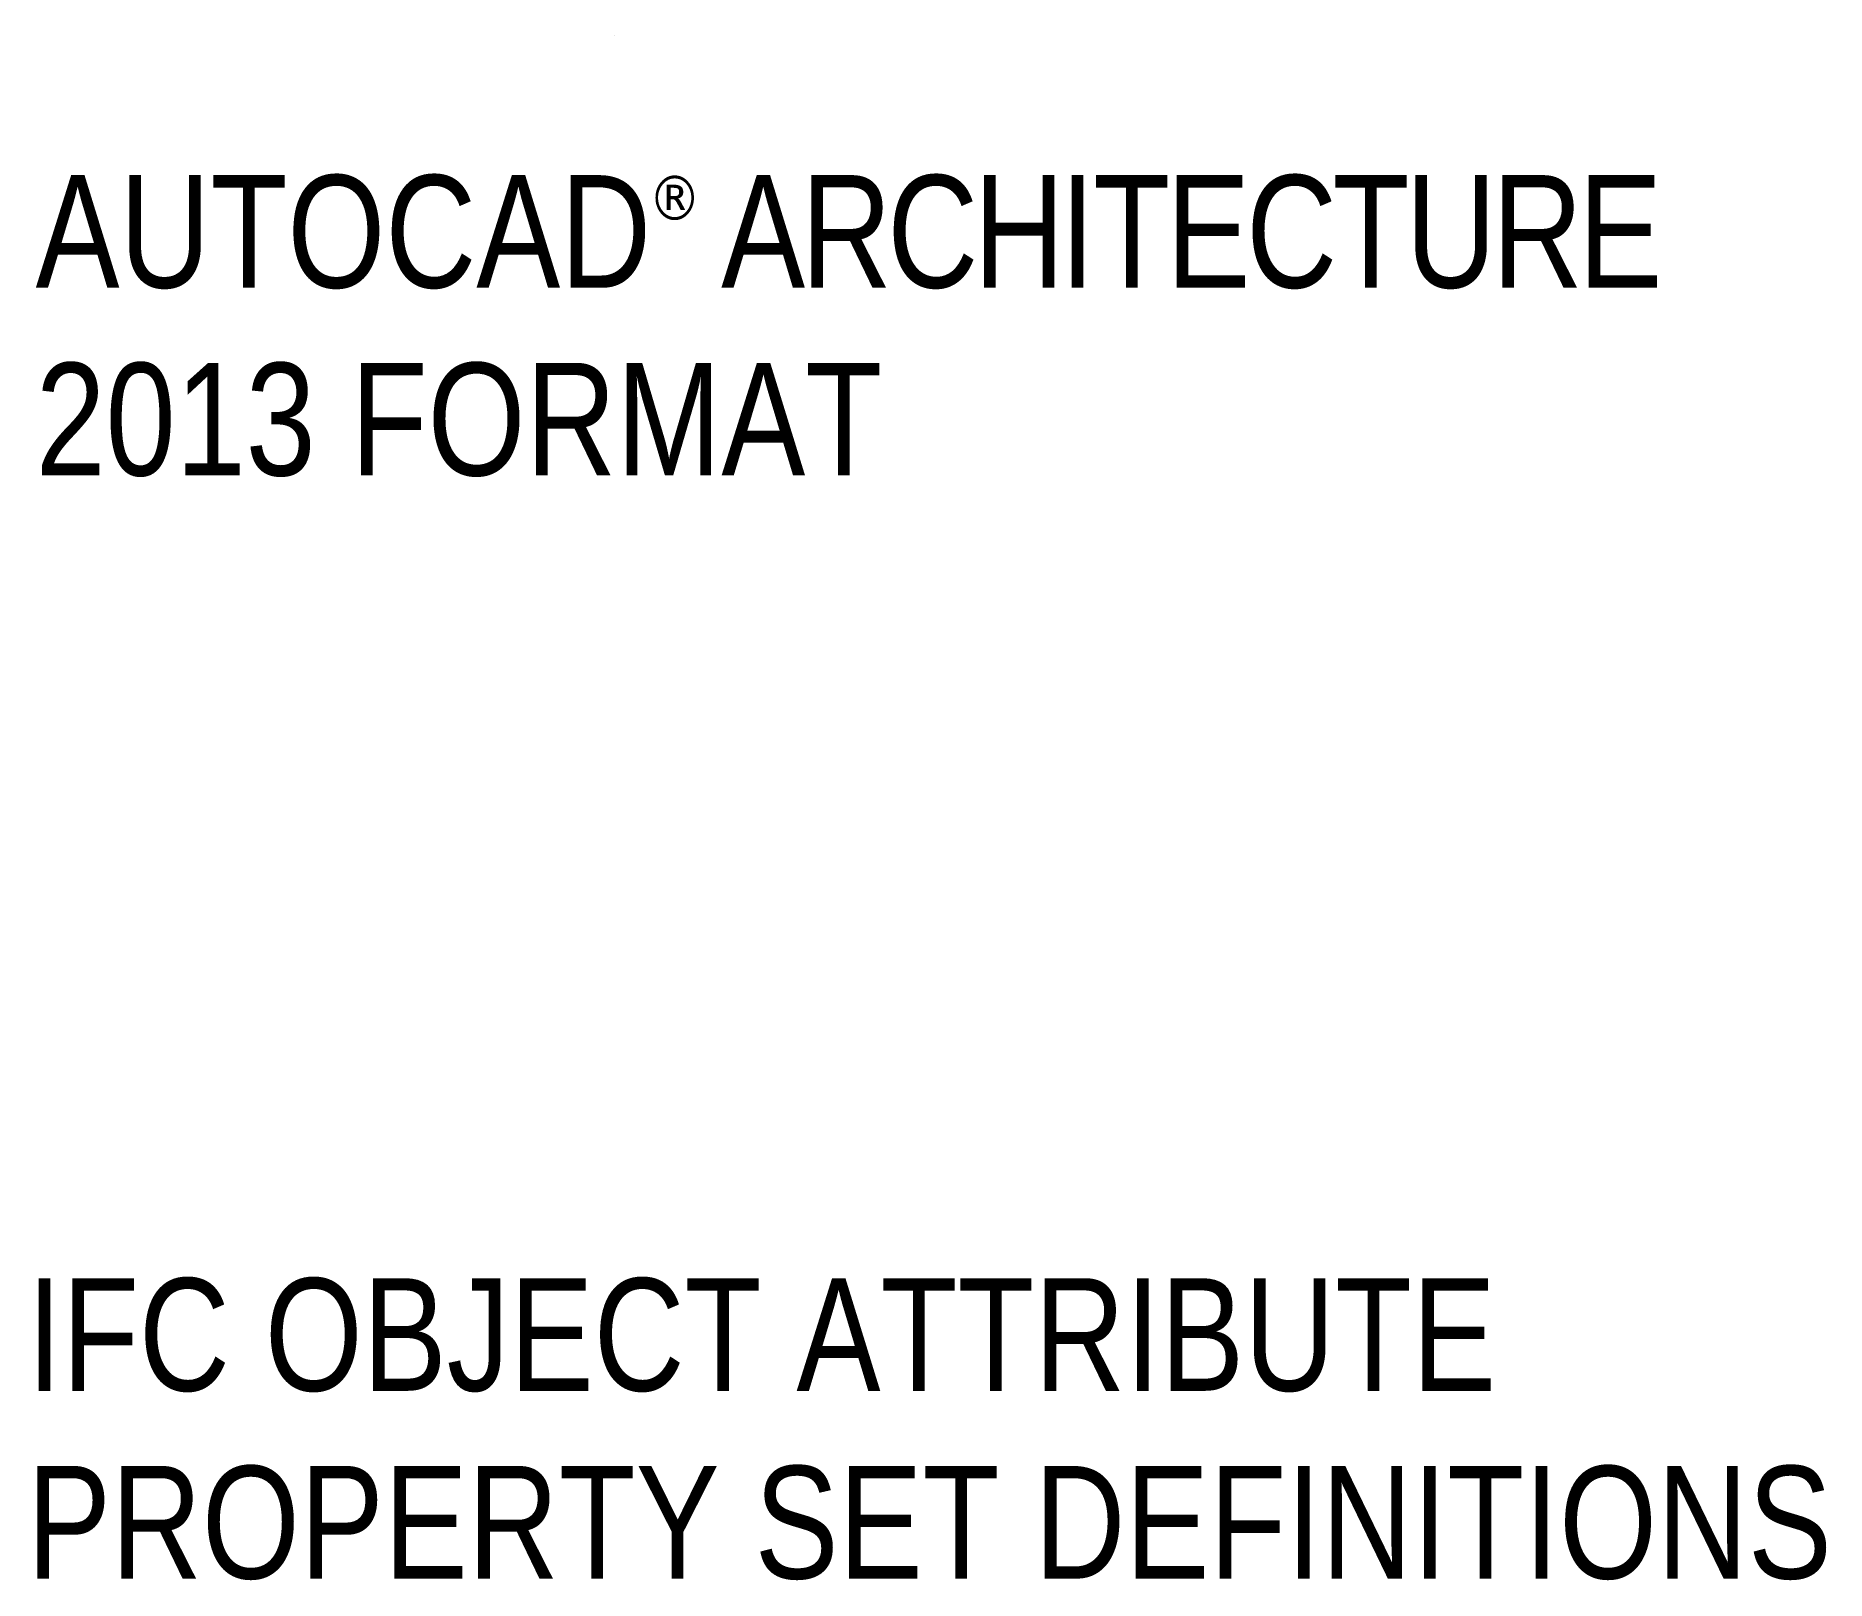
# Paper-space layout 'Work' of a CAD drawing. Header units: millimetres. Extents: x 20 to 417, y 10 to 353.
import ezdxf

# ---------------------------------------------------------------- set-up
doc = ezdxf.new("R2010")
doc.units = ezdxf.units.MM
doc.header["$LTSCALE"] = 0.5
doc.styles.add('Title-Normal', font='arial.ttf', dxfattribs={"width": 0.75})

psp = doc.layouts.new('Work')

# ---------------------------------------------------------------- linework, layer by layer
psp.add_line((148.06, 353.2), (148.06, 353.2))

# ---------------------------------------------------------------- texts
at = {"color": 7, "style": 'Title-Normal'}
for s, insert, char_height, width, attachment_point in [('{\\W0.8;AUTOCAD  \\T0.95;ARCHITECTURE \\P\\T1;2013 FORMAT}', (19.72, 322.28), 25, 505.3875, 1), ('{\\fTahoma|b0|i0|c0|p34;\\W1;®}', (155.63, 322.28), 10, 14.1028, 1), ('\\pxt17;{\\W0.8;IFC OBJECT ATTRIBUTE\\PPROPERTY SET DEFINITIONS}', (17.82, 10.41), 25, 496.5561, 7)]:
    psp.add_mtext(s, dxfattribs=dict(at, insert=insert, char_height=char_height, width=width, attachment_point=attachment_point))

doc.saveas('drawing.dxf')
